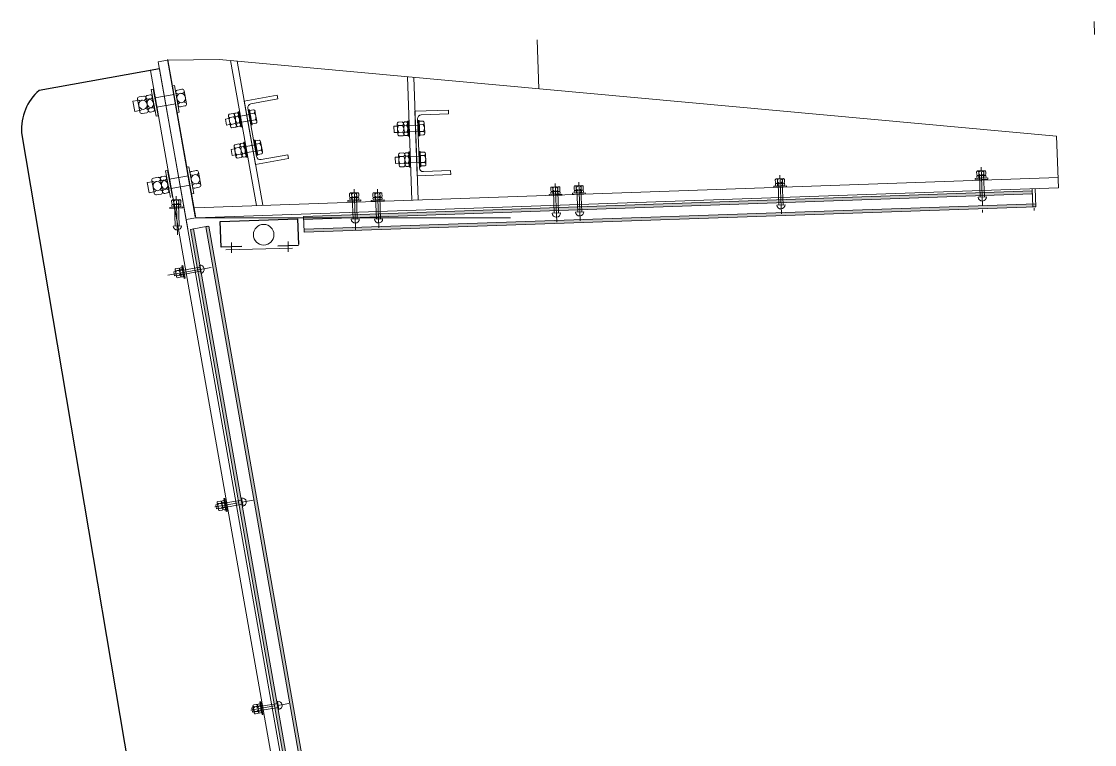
# Model space of a CAD drawing. Header units: metres. Extents: x -353 to -169, y 1 to 28.
# Drawn here: x -245.004 to -242.925, y 25.002 to 26.404 of the extents above; entities that cross this region are included whole.
import ezdxf

# ---------------------------------------------------------------- set-up
doc = ezdxf.new("R2010")
doc.units = ezdxf.units.M
doc.linetypes.add('JacobsCenter', pattern=[0.015, 0.009, -0.0015, 0.003, -0.0015])
doc.linetypes.add('JacobsDash', pattern=[0.0045, 0.003, -0.0015])
doc.layers.add('A-DETL', color=7, linetype='Continuous', lineweight=13)
doc.layers.add('A-DETL-GENF', color=7, linetype='Continuous', lineweight=9)

msp = doc.modelspace()

# ---------------------------------------------------------------- hatches: boundary and pattern name
at = {"layer": 'A-DETL-GENF', "true_color": 0xf1f1f1}
for points in [[(-244.4572, 26.0202), (-243.0451, 26.0695), (-243.0453, 26.0753), (-244.4574, 26.0259)], [(-244.4557, 25.9952), (-243.0382, 26.0447), (-243.0384, 26.0505), (-244.4559, 26.001)], [(-244.2079, 23.3451), (-244.2022, 23.3461), (-244.6705, 26.0018), (-244.6762, 26.0008), (-244.2088, 23.3503)], [(-244.1783, 23.3503), (-244.1727, 23.3513), (-244.641, 26.007), (-244.6466, 26.006), (-244.2022, 23.4858)]]:
    msp.add_hatch(color=7, dxfattribs=at).paths.add_polyline_path(points)

# ---------------------------------------------------------------- linework, layer by layer
at = {"layer": 'A-DETL', "color": 7, "lineweight": 9, "true_color": 0xffffff}
for p, q in [((-242.9254, 26.4038), (-242.9245, 26.3788)), ((-244.0048, 26.368), (-244.0014, 26.2734)), ((-243.1414, 26.0386), (-243.1413, 26.0336)), ((-243.0415, 26.0421), (-243.0413, 26.0371))]:
    msp.add_line(p, q, dxfattribs=at)
at = {"layer": 'A-DETL', "color": 252, "lineweight": 18, "true_color": 0x888888}
for p, q in [((-244.7206, 26.329), (-244.7388, 26.3258)), ((-244.7388, 26.3258), (-244.6816, 26.0017)), ((-244.667, 26.0248), (-244.7208, 26.3301)), ((-244.7203, 26.3289), (-244.6207, 26.3302)), ((-244.7203, 26.3291), (-244.6661, 26.0234)), ((-244.6207, 26.3302), (-242.998, 26.1813)), ((-244.2407, 23.3974), (-244.754, 26.3086)), ((-244.2224, 23.3974), (-244.7363, 26.3118)), ((-242.998, 26.1813), (-242.9944, 26.0813)), ((-244.6681, 26.0428), (-242.9951, 26.1013)), ((-244.666, 26.0229), (-242.9944, 26.0813)), ((-243.15, 26.0633), (-243.1341, 26.0639)), ((-243.9754, 26.0322), (-243.9594, 26.0328)), ((-243.9301, 26.0344), (-243.9141, 26.035)), ((-243.5401, 26.048), (-243.5242, 26.0486)), ((-244.6849, 26.0201), (-244.6661, 26.0234)), ((-244.3652, 26.0206), (-244.3492, 26.0212)), ((-244.32, 26.0208), (-244.304, 26.0214)), ((-244.71, 26.0072), (-244.694, 26.0078))]:
    msp.add_line(p, q, dxfattribs=at)
at = {"layer": 'A-DETL', "color": 252, "true_color": 0x888888}
for p, q in [((-244.7203, 26.3291), (-244.6661, 26.0234)), ((-244.5985, 26.3282), (-244.5484, 26.047)), ((-244.5861, 26.327), (-244.5363, 26.0474)), ((-244.2559, 26.2967), (-244.2471, 26.0575)), ((-244.2438, 26.2956), (-244.2351, 26.058)), ((-244.7484, 26.2725), (-244.7523, 26.2718)), ((-244.7523, 26.2718), (-244.7431, 26.2201)), ((-244.7392, 26.2208), (-244.7484, 26.2725)), ((-244.711, 26.2791), (-244.7071, 26.2798)), ((-244.7018, 26.2274), (-244.711, 26.2791)), ((-244.7071, 26.2798), (-244.6979, 26.2281)), ((-244.7002, 26.2414), (-244.7047, 26.2665)), ((-244.7017, 26.2708), (-244.6927, 26.2724)), ((-244.6967, 26.2642), (-244.6951, 26.2645)), ((-244.684, 26.2443), (-244.6885, 26.2694)), ((-244.684, 26.2443), (-244.6885, 26.2694)), ((-244.7878, 26.249), (-244.7783, 26.2507)), ((-244.7843, 26.2293), (-244.7878, 26.249)), ((-244.7743, 26.2283), (-244.7787, 26.2534)), ((-244.7757, 26.2577), (-244.7668, 26.2592)), ((-244.7708, 26.251), (-244.7691, 26.2513)), ((-244.758, 26.2311), (-244.7625, 26.2563)), ((-244.758, 26.2311), (-244.7625, 26.2563)), ((-244.7595, 26.2605), (-244.7546, 26.2614)), ((-244.7545, 26.2539), (-244.757, 26.2535)), ((-244.7459, 26.2333), (-244.7503, 26.2584)), ((-244.6936, 26.2463), (-244.6919, 26.2466)), ((-244.5724, 26.2494), (-244.5084, 26.2609)), ((-244.5724, 26.2494), (-244.5502, 26.1263)), ((-244.5591, 26.2441), (-244.5071, 26.2535)), ((-244.5084, 26.2609), (-244.5071, 26.2535)), ((-244.7843, 26.2293), (-244.7748, 26.231)), ((-244.77, 26.2253), (-244.761, 26.2269)), ((-244.7676, 26.2332), (-244.766, 26.2335)), ((-244.7514, 26.2361), (-244.7538, 26.2356)), ((-244.7538, 26.2281), (-244.7489, 26.229)), ((-244.7431, 26.2201), (-244.7392, 26.2208)), ((-244.6979, 26.2281), (-244.7018, 26.2274)), ((-244.696, 26.2384), (-244.687, 26.24)), ((-244.5651, 26.2354), (-244.5483, 26.1419)), ((-244.2414, 26.2297), (-244.1765, 26.2321)), ((-244.2414, 26.2297), (-244.2368, 26.1048)), ((-244.229, 26.2227), (-244.1762, 26.2246)), ((-244.1765, 26.2321), (-244.1762, 26.2246)), ((-244.2362, 26.2149), (-244.2327, 26.12)), ((-244.5502, 26.1263), (-244.4863, 26.1379)), ((-244.5396, 26.1359), (-244.4876, 26.1452)), ((-244.4876, 26.1452), (-244.4863, 26.1379)), ((-244.6832, 26.1215), (-244.6793, 26.1222)), ((-244.674, 26.0698), (-244.6832, 26.1215)), ((-244.6793, 26.1222), (-244.6701, 26.0705)), ((-244.7465, 26.0707), (-244.751, 26.0958)), ((-244.748, 26.1001), (-244.739, 26.1017)), ((-244.7303, 26.0736), (-244.7347, 26.0987)), ((-244.7303, 26.0736), (-244.7347, 26.0987)), ((-244.7317, 26.103), (-244.7268, 26.1038)), ((-244.7268, 26.0963), (-244.7292, 26.0959)), ((-244.7206, 26.1149), (-244.7245, 26.1142)), ((-244.7245, 26.1142), (-244.7153, 26.0625)), ((-244.7181, 26.0757), (-244.7226, 26.1008)), ((-244.7114, 26.0632), (-244.7206, 26.1149)), ((-244.6725, 26.0838), (-244.6769, 26.1089)), ((-244.6739, 26.1132), (-244.665, 26.1148)), ((-244.669, 26.1066), (-244.6673, 26.1069)), ((-244.6562, 26.0867), (-244.6607, 26.1118)), ((-244.6562, 26.0867), (-244.6607, 26.1118)), ((-244.2368, 26.1048), (-244.1719, 26.1072)), ((-244.2249, 26.1127), (-244.1722, 26.1147)), ((-244.1722, 26.1147), (-244.1719, 26.1072)), ((-243.5429, 26.0918), (-243.5431, 26.0967)), ((-243.5274, 26.0993), (-243.5412, 26.0988)), ((-243.5274, 26.0993), (-243.5412, 26.0988)), ((-243.5274, 26.0993), (-243.5412, 26.0988)), ((-243.5389, 26.0919), (-243.5391, 26.0969)), ((-243.5291, 26.0923), (-243.5293, 26.0972)), ((-243.5251, 26.0925), (-243.5253, 26.0974)), ((-243.1528, 26.107), (-243.153, 26.112)), ((-243.1526, 26.1017), (-243.1527, 26.103)), ((-243.1373, 26.1145), (-243.1511, 26.114)), ((-243.1373, 26.1145), (-243.1511, 26.114)), ((-243.1373, 26.1145), (-243.1511, 26.114)), ((-243.1369, 26.1056), (-243.1507, 26.1051)), ((-243.1369, 26.1056), (-243.1507, 26.1051)), ((-243.1369, 26.1056), (-243.1507, 26.1051)), ((-243.1488, 26.1072), (-243.149, 26.1121)), ((-243.1487, 26.1032), (-243.1486, 26.1018)), ((-243.1475, 26.1059), (-243.146, 26.0634)), ((-243.1395, 26.1062), (-243.138, 26.0637)), ((-243.139, 26.1075), (-243.1392, 26.1125)), ((-243.1389, 26.1035), (-243.1388, 26.1022)), ((-243.135, 26.1077), (-243.1352, 26.1126)), ((-243.1348, 26.1023), (-243.1349, 26.1037)), ((-244.76, 26.0914), (-244.7505, 26.0931)), ((-244.7565, 26.0717), (-244.76, 26.0914)), ((-244.743, 26.0935), (-244.7414, 26.0938)), ((-244.7398, 26.0756), (-244.7382, 26.0759)), ((-244.7236, 26.0785), (-244.7261, 26.0781)), ((-244.7203, 26.0804), (-244.7164, 26.0811)), ((-244.6682, 26.0808), (-244.6592, 26.0824)), ((-244.6658, 26.0888), (-244.6642, 26.089)), ((-243.9781, 26.0759), (-243.9783, 26.0809)), ((-243.9626, 26.0834), (-243.9764, 26.0829)), ((-243.9626, 26.0834), (-243.9764, 26.0829)), ((-243.9626, 26.0834), (-243.9764, 26.0829)), ((-243.9623, 26.0745), (-243.9761, 26.074)), ((-243.9623, 26.0745), (-243.9761, 26.074)), ((-243.9623, 26.0745), (-243.9761, 26.074)), ((-243.9741, 26.0761), (-243.9743, 26.081)), ((-243.9729, 26.0748), (-243.9713, 26.0323)), ((-243.9648, 26.0751), (-243.9633, 26.0326)), ((-243.9643, 26.0764), (-243.9645, 26.0814)), ((-243.9603, 26.0766), (-243.9605, 26.0815)), ((-243.9329, 26.0782), (-243.933, 26.0831)), ((-243.9173, 26.0857), (-243.9311, 26.0852)), ((-243.9173, 26.0857), (-243.9311, 26.0852)), ((-243.9173, 26.0857), (-243.9311, 26.0852)), ((-243.917, 26.0768), (-243.9308, 26.0763)), ((-243.917, 26.0768), (-243.9308, 26.0763)), ((-243.917, 26.0768), (-243.9308, 26.0763)), ((-243.9289, 26.0783), (-243.929, 26.0833)), ((-243.9287, 26.0743), (-243.9287, 26.0729)), ((-243.9276, 26.0771), (-243.926, 26.0346)), ((-243.9196, 26.0774), (-243.918, 26.0349)), ((-243.9191, 26.0787), (-243.9192, 26.0836)), ((-243.9189, 26.0747), (-243.9189, 26.0733)), ((-243.9151, 26.0788), (-243.9152, 26.0838)), ((-243.9149, 26.0735), (-243.9149, 26.0748)), ((-243.5427, 26.0864), (-243.5428, 26.0878)), ((-243.527, 26.0904), (-243.5408, 26.0899)), ((-243.527, 26.0904), (-243.5408, 26.0899)), ((-243.527, 26.0904), (-243.5408, 26.0899)), ((-243.5388, 26.0879), (-243.5387, 26.0866)), ((-243.5376, 26.0907), (-243.5361, 26.0482)), ((-243.5296, 26.091), (-243.5281, 26.0485)), ((-243.529, 26.0883), (-243.5289, 26.0869)), ((-243.5249, 26.0871), (-243.525, 26.0885)), ((-244.7565, 26.0717), (-244.747, 26.0734)), ((-244.7422, 26.0677), (-244.7332, 26.0693)), ((-244.726, 26.0706), (-244.7211, 26.0714)), ((-244.7127, 26.0509), (-244.7129, 26.0559)), ((-244.6972, 26.0585), (-244.711, 26.0579)), ((-244.6972, 26.0585), (-244.711, 26.0579)), ((-244.6972, 26.0585), (-244.711, 26.0579)), ((-244.7087, 26.0511), (-244.7089, 26.056)), ((-244.6989, 26.0515), (-244.6991, 26.0564)), ((-244.695, 26.0516), (-244.6951, 26.0565)), ((-244.6701, 26.0705), (-244.674, 26.0698)), ((-244.3679, 26.0644), (-244.3681, 26.0693)), ((-244.3677, 26.059), (-244.3678, 26.0604)), ((-244.3524, 26.0719), (-244.3662, 26.0714)), ((-244.3524, 26.0719), (-244.3662, 26.0714)), ((-244.3524, 26.0719), (-244.3662, 26.0714)), ((-244.3521, 26.063), (-244.3659, 26.0625)), ((-244.3521, 26.063), (-244.3659, 26.0625)), ((-244.3521, 26.063), (-244.3659, 26.0625)), ((-244.3639, 26.0645), (-244.3641, 26.0695)), ((-244.3638, 26.0605), (-244.3637, 26.0591)), ((-244.3627, 26.0633), (-244.3611, 26.0208)), ((-244.3546, 26.0636), (-244.3531, 26.0211)), ((-244.3541, 26.0649), (-244.3543, 26.0698)), ((-244.354, 26.0609), (-244.3539, 26.0595)), ((-244.3501, 26.065), (-244.3503, 26.07)), ((-244.3499, 26.0597), (-244.35, 26.061)), ((-244.3228, 26.0646), (-244.323, 26.0695)), ((-244.3226, 26.0592), (-244.3227, 26.0606)), ((-244.3073, 26.0721), (-244.3211, 26.0716)), ((-244.3073, 26.0721), (-244.3211, 26.0716)), ((-244.3073, 26.0721), (-244.3211, 26.0716)), ((-244.3069, 26.0631), (-244.3207, 26.0626)), ((-244.3069, 26.0631), (-244.3207, 26.0626)), ((-244.3069, 26.0631), (-244.3207, 26.0626)), ((-244.3188, 26.0647), (-244.319, 26.0696)), ((-244.3187, 26.0607), (-244.3186, 26.0593)), ((-244.3175, 26.0634), (-244.3159, 26.021)), ((-244.3095, 26.0637), (-244.3079, 26.0213)), ((-244.309, 26.0651), (-244.3092, 26.07)), ((-244.3089, 26.0611), (-244.3088, 26.0597)), ((-244.305, 26.0652), (-244.3052, 26.0701)), ((-244.3048, 26.0598), (-244.3049, 26.0612)), ((-243.9779, 26.0705), (-243.978, 26.0719)), ((-243.974, 26.0721), (-243.9739, 26.0707)), ((-243.9642, 26.0724), (-243.9641, 26.0711)), ((-243.9601, 26.0712), (-243.9602, 26.0726)), ((-243.9327, 26.0728), (-243.9327, 26.0742)), ((-244.7125, 26.0456), (-244.7126, 26.0469)), ((-244.6969, 26.0495), (-244.7107, 26.049)), ((-244.6969, 26.0495), (-244.7107, 26.049)), ((-244.6969, 26.0495), (-244.7107, 26.049)), ((-244.7086, 26.0471), (-244.7085, 26.0457)), ((-244.7075, 26.0498), (-244.7059, 26.0073)), ((-244.6994, 26.0501), (-244.6979, 26.0076)), ((-244.6988, 26.0475), (-244.6987, 26.0461)), ((-244.6948, 26.0462), (-244.6948, 26.0476)), ((-244.5967, 25.9753), (-244.5967, 25.9553)), ((-244.4867, 25.9774), (-244.4867, 25.9574)), ((-244.6588, 25.9314), (-244.656, 25.9157)), ((-244.7085, 25.9186), (-244.7071, 25.9107)), ((-244.5773, 25.4801), (-244.5745, 25.4643)), ((-244.6271, 25.4672), (-244.6257, 25.4593)), ((-244.5079, 25.0861), (-244.5051, 25.0704)), ((-244.5576, 25.0733), (-244.5562, 25.0654))]:
    msp.add_line(p, q, dxfattribs=at)
at = {"layer": 'A-DETL', "color": 252, "lineweight": 25, "true_color": 0x888888}
for p, q in [((-244.7363, 26.3118), (-244.9694, 26.2702)), ((-245.0036, 26.1881), (-244.5326, 23.3974)), ((-244.6188, 26.0163), (-244.4689, 26.0215)), ((-244.617, 25.9663), (-244.6188, 26.0163)), ((-244.4689, 26.0215), (-244.4671, 25.9715)), ((-244.577, 25.9677), (-244.617, 25.9663)), ((-244.4671, 25.9698), (-244.507, 25.9684))]:
    msp.add_line(p, q, dxfattribs=at)
at = {"layer": 'A-DETL', "color": 252, "linetype": 'JacobsDash', "true_color": 0x888888}
for p, q in [((-244.708, 26.2624), (-244.7454, 26.2557)), ((-244.7048, 26.2441), (-244.7422, 26.2375)), ((-244.6802, 26.1048), (-244.7176, 26.0982)), ((-244.677, 26.0866), (-244.7144, 26.0799)), ((-244.7085, 25.9186), (-244.7056, 25.9191)), ((-244.7071, 25.9107), (-244.7042, 25.9112)), ((-244.6895, 25.922), (-244.6581, 25.9275)), ((-244.6881, 25.9141), (-244.6567, 25.9196)), ((-244.608, 25.4706), (-244.5766, 25.4761)), ((-244.6271, 25.4672), (-244.6241, 25.4678)), ((-244.6257, 25.4593), (-244.6227, 25.4599)), ((-244.6067, 25.4627), (-244.5752, 25.4682)), ((-244.5386, 25.0767), (-244.5072, 25.0822)), ((-244.5576, 25.0733), (-244.5547, 25.0738)), ((-244.5562, 25.0654), (-244.5533, 25.0659)), ((-244.5372, 25.0688), (-244.5058, 25.0743))]:
    msp.add_line(p, q, dxfattribs=at)
at = {"layer": 'A-DETL', "color": 252, "lineweight": 9, "true_color": 0x888888}
for p, q in [((-244.599, 26.2006), (-244.6027, 26.2202)), ((-244.5935, 26.2253), (-244.6013, 26.2239)), ((-244.5857, 26.2268), (-244.5895, 26.2261)), ((-244.5845, 26.2202), (-244.5884, 26.2195)), ((-244.5823, 26.2289), (-244.584, 26.2286)), ((-244.584, 26.2286), (-244.5786, 26.1995)), ((-244.5769, 26.1998), (-244.5823, 26.2289)), ((-244.5791, 26.2205), (-244.562, 26.2237)), ((-244.5636, 26.2325), (-244.5619, 26.2328)), ((-244.5583, 26.2033), (-244.5636, 26.2325)), ((-244.5619, 26.2328), (-244.5566, 26.2037)), ((-244.5617, 26.2313), (-244.5539, 26.2327)), ((-244.5605, 26.2248), (-244.5527, 26.2262)), ((-244.5513, 26.2298), (-244.5477, 26.2105)), ((-244.6086, 26.2147), (-244.6027, 26.2158)), ((-244.6064, 26.2029), (-244.6086, 26.2147)), ((-244.6005, 26.204), (-244.6064, 26.2029)), ((-244.5923, 26.2188), (-244.6001, 26.2173)), ((-244.5898, 26.2057), (-244.5977, 26.2042)), ((-244.5886, 26.1991), (-244.5964, 26.1977)), ((-244.5821, 26.2071), (-244.586, 26.2064)), ((-244.5808, 26.2006), (-244.5848, 26.1999)), ((-244.5786, 26.1995), (-244.5769, 26.1998)), ((-244.577, 26.2087), (-244.5596, 26.2119)), ((-244.5566, 26.2037), (-244.5583, 26.2033)), ((-244.5581, 26.2117), (-244.5503, 26.2131)), ((-244.5569, 26.2051), (-244.5491, 26.2065)), ((-244.2821, 26.2005), (-244.2761, 26.2007)), ((-244.2816, 26.1885), (-244.2821, 26.2005)), ((-244.2747, 26.1852), (-244.2755, 26.2051)), ((-244.2657, 26.2089), (-244.2736, 26.2085)), ((-244.2654, 26.2022), (-244.2734, 26.2019)), ((-244.2578, 26.2092), (-244.2617, 26.2091)), ((-244.2575, 26.2026), (-244.2615, 26.2024)), ((-244.2541, 26.2109), (-244.2558, 26.2108)), ((-244.2558, 26.2108), (-244.2546, 26.1812)), ((-244.2529, 26.1813), (-244.2541, 26.2109)), ((-244.2521, 26.2021), (-244.2347, 26.2028)), ((-244.2339, 26.1822), (-244.2351, 26.2118)), ((-244.2351, 26.2118), (-244.2334, 26.2118)), ((-244.2334, 26.2118), (-244.2322, 26.1822)), ((-244.2334, 26.2103), (-244.2254, 26.2106)), ((-244.2331, 26.2037), (-244.2252, 26.204)), ((-244.2233, 26.2074), (-244.2225, 26.1877)), ((-244.2756, 26.1887), (-244.2816, 26.1885)), ((-244.2649, 26.1889), (-244.2728, 26.1886)), ((-244.2646, 26.1823), (-244.2725, 26.1819)), ((-244.2569, 26.1892), (-244.2609, 26.1891)), ((-244.2567, 26.1826), (-244.2607, 26.1825)), ((-244.2546, 26.1812), (-244.2529, 26.1813)), ((-244.2517, 26.1901), (-244.234, 26.1908)), ((-244.2322, 26.1822), (-244.2339, 26.1822)), ((-244.2325, 26.1904), (-244.2246, 26.1907)), ((-244.2323, 26.1837), (-244.2244, 26.184)), ((-244.5882, 26.1416), (-244.5918, 26.1612)), ((-244.5826, 26.1663), (-244.5904, 26.1649)), ((-244.5814, 26.1598), (-244.5892, 26.1583)), ((-244.5748, 26.1677), (-244.5787, 26.1671)), ((-244.5736, 26.1612), (-244.5775, 26.1605)), ((-244.5714, 26.1699), (-244.5731, 26.1696)), ((-244.5731, 26.1696), (-244.5677, 26.1405)), ((-244.566, 26.1408), (-244.5714, 26.1699)), ((-244.5685, 26.1615), (-244.5511, 26.1646)), ((-244.5527, 26.1735), (-244.5511, 26.1738)), ((-244.5474, 26.1443), (-244.5527, 26.1735)), ((-244.5511, 26.1738), (-244.5457, 26.1446)), ((-244.5508, 26.1723), (-244.543, 26.1737)), ((-244.5496, 26.1658), (-244.5418, 26.1672)), ((-244.5404, 26.1708), (-244.5368, 26.1515)), ((-244.5977, 26.1557), (-244.5918, 26.1568)), ((-244.5955, 26.1439), (-244.5977, 26.1557)), ((-244.5896, 26.145), (-244.5955, 26.1439)), ((-244.579, 26.1467), (-244.5868, 26.1452)), ((-244.5778, 26.1401), (-244.5856, 26.1387)), ((-244.5712, 26.1481), (-244.5751, 26.1474)), ((-244.57, 26.1416), (-244.5739, 26.1409)), ((-244.5677, 26.1405), (-244.566, 26.1408)), ((-244.5664, 26.1497), (-244.5502, 26.1526)), ((-244.5457, 26.1446), (-244.5474, 26.1443)), ((-244.5472, 26.1526), (-244.5394, 26.1541)), ((-244.546, 26.1461), (-244.5382, 26.1475)), ((-244.2797, 26.1405), (-244.2737, 26.1408)), ((-244.2792, 26.1285), (-244.2797, 26.1405)), ((-244.2722, 26.1252), (-244.2731, 26.1452)), ((-244.2632, 26.1489), (-244.2712, 26.1486)), ((-244.263, 26.1423), (-244.2709, 26.142)), ((-244.2553, 26.1492), (-244.2592, 26.1491)), ((-244.2551, 26.1426), (-244.259, 26.1425)), ((-244.2517, 26.1509), (-244.2534, 26.1508)), ((-244.2534, 26.1508), (-244.2521, 26.1212)), ((-244.2505, 26.1213), (-244.2517, 26.1509)), ((-244.2499, 26.1421), (-244.2323, 26.1428)), ((-244.2327, 26.1518), (-244.231, 26.1519)), ((-244.2315, 26.1222), (-244.2327, 26.1518)), ((-244.231, 26.1519), (-244.2298, 26.1223)), ((-244.2309, 26.1504), (-244.223, 26.1507)), ((-244.2307, 26.1437), (-244.2227, 26.1441)), ((-244.2208, 26.1474), (-244.22, 26.1278)), ((-244.2732, 26.1288), (-244.2792, 26.1285)), ((-244.2624, 26.129), (-244.2704, 26.1286)), ((-244.2621, 26.1223), (-244.2701, 26.122)), ((-244.2545, 26.1293), (-244.2585, 26.1291)), ((-244.2542, 26.1226), (-244.2582, 26.1225)), ((-244.2521, 26.1212), (-244.2505, 26.1213)), ((-244.2495, 26.1302), (-244.2331, 26.1308)), ((-244.2298, 26.1223), (-244.2315, 26.1222)), ((-244.2301, 26.1304), (-244.2222, 26.1307)), ((-244.2299, 26.1238), (-244.2219, 26.1241)), ((-243.1561, 26.0995), (-243.1312, 26.1004)), ((-243.1561, 26.0975), (-243.1561, 26.0995)), ((-243.1311, 26.0984), (-243.1561, 26.0975)), ((-243.1312, 26.1004), (-243.1311, 26.0984)), ((-243.0453, 26.0753), (-244.4574, 26.0259)), ((-243.5462, 26.0843), (-243.5213, 26.0852)), ((-243.5462, 26.0823), (-243.5462, 26.0843)), ((-243.5212, 26.0832), (-243.5462, 26.0823)), ((-243.5213, 26.0852), (-243.5212, 26.0832)), ((-243.0451, 26.0695), (-243.0453, 26.0753)), ((-244.4572, 26.0202), (-243.0451, 26.0695)), ((-244.3713, 26.0569), (-244.3463, 26.0578)), ((-244.3712, 26.0549), (-244.3713, 26.0569)), ((-244.3462, 26.0558), (-244.3712, 26.0549)), ((-244.3463, 26.0578), (-244.3462, 26.0558)), ((-244.3261, 26.057), (-244.3011, 26.058)), ((-244.3261, 26.055), (-244.3261, 26.057)), ((-244.3011, 26.056), (-244.3261, 26.055)), ((-244.3011, 26.058), (-244.3011, 26.056)), ((-243.9815, 26.0684), (-243.9565, 26.0693)), ((-243.9814, 26.0664), (-243.9815, 26.0684)), ((-243.9564, 26.0673), (-243.9814, 26.0664)), ((-243.9565, 26.0693), (-243.9564, 26.0673)), ((-243.9362, 26.0707), (-243.9112, 26.0716)), ((-243.9361, 26.0687), (-243.9362, 26.0707)), ((-243.9111, 26.0696), (-243.9361, 26.0687)), ((-243.9112, 26.0716), (-243.9111, 26.0696)), ((-244.7161, 26.0434), (-244.6911, 26.0444)), ((-244.716, 26.0414), (-244.7161, 26.0434)), ((-244.691, 26.0424), (-244.716, 26.0414)), ((-244.6911, 26.0444), (-244.691, 26.0424)), ((-243.0384, 26.0505), (-244.4559, 26.001)), ((-244.4557, 25.9952), (-243.0382, 26.0447)), ((-243.0442, 26.0445), (-243.0382, 26.0447)), ((-243.0382, 26.0447), (-243.0384, 26.0505)), ((-244.6661, 26.0234), (-244.0561, 26.0234)), ((-244.4574, 26.0259), (-244.4572, 26.0202)), ((-244.373, 26.0231), (-244.3441, 26.0231)), ((-244.6705, 26.0018), (-244.6762, 26.0008)), ((-244.6762, 26.0008), (-244.2079, 23.3451)), ((-244.2022, 23.3461), (-244.6705, 26.0018)), ((-244.641, 26.007), (-244.6466, 26.006)), ((-244.6466, 26.006), (-244.1783, 23.3503)), ((-244.1727, 23.3513), (-244.641, 26.007)), ((-244.4559, 26.001), (-244.4557, 25.9952)), ((-244.6075, 25.9614), (-244.4786, 25.9645)), ((-244.691, 25.9307), (-244.693, 25.9303)), ((-244.693, 25.9303), (-244.6886, 25.9057)), ((-244.6867, 25.9061), (-244.691, 25.9307)), ((-244.7037, 25.9087), (-244.7061, 25.9223)), ((-244.7037, 25.9087), (-244.7061, 25.9223)), ((-244.7037, 25.9087), (-244.7061, 25.9223)), ((-244.6996, 25.9255), (-244.7045, 25.9246)), ((-244.6989, 25.9216), (-244.7038, 25.9207)), ((-244.6972, 25.9119), (-244.7021, 25.9111)), ((-244.6965, 25.908), (-244.7014, 25.9071)), ((-244.6949, 25.9103), (-244.6973, 25.9239)), ((-244.6949, 25.9103), (-244.6973, 25.9239)), ((-244.6949, 25.9103), (-244.6973, 25.9239)), ((-244.6943, 25.9264), (-244.6957, 25.9262)), ((-244.695, 25.9223), (-244.6936, 25.9225)), ((-244.6933, 25.9126), (-244.6919, 25.9128)), ((-244.6912, 25.9089), (-244.6926, 25.9087)), ((-244.6886, 25.9057), (-244.6867, 25.9061)), ((-244.6182, 25.4741), (-244.6231, 25.4733)), ((-244.6135, 25.4589), (-244.6159, 25.4725)), ((-244.6135, 25.4589), (-244.6159, 25.4725)), ((-244.6135, 25.4589), (-244.6159, 25.4725)), ((-244.6129, 25.4751), (-244.6143, 25.4748)), ((-244.6096, 25.4793), (-244.6115, 25.479)), ((-244.6115, 25.479), (-244.6072, 25.4543)), ((-244.6052, 25.4547), (-244.6096, 25.4793)), ((-244.5771, 25.472), (-244.555, 25.4759)), ((-244.6288, 25.4629), (-244.5827, 25.471)), ((-244.6223, 25.4574), (-244.6247, 25.471)), ((-244.6223, 25.4574), (-244.6247, 25.471)), ((-244.6223, 25.4574), (-244.6247, 25.471)), ((-244.6175, 25.4702), (-244.6224, 25.4693)), ((-244.6158, 25.4605), (-244.6207, 25.4597)), ((-244.6151, 25.4566), (-244.62, 25.4557)), ((-244.6136, 25.4709), (-244.6122, 25.4711)), ((-244.6119, 25.4612), (-244.6105, 25.4615)), ((-244.6098, 25.4575), (-244.6112, 25.4573)), ((-244.6072, 25.4543), (-244.6052, 25.4547)), ((-244.5594, 25.0689), (-244.5133, 25.0771)), ((-244.5528, 25.0634), (-244.5552, 25.077)), ((-244.5528, 25.0634), (-244.5552, 25.077)), ((-244.5528, 25.0634), (-244.5552, 25.077)), ((-244.5487, 25.0802), (-244.5536, 25.0793)), ((-244.548, 25.0763), (-244.5529, 25.0754)), ((-244.544, 25.065), (-244.5464, 25.0786)), ((-244.544, 25.065), (-244.5464, 25.0786)), ((-244.544, 25.065), (-244.5464, 25.0786)), ((-244.5434, 25.0811), (-244.5448, 25.0809)), ((-244.5441, 25.077), (-244.5427, 25.0772)), ((-244.5401, 25.0854), (-244.5421, 25.085)), ((-244.5421, 25.085), (-244.5377, 25.0604)), ((-244.5358, 25.0608), (-244.5401, 25.0854)), ((-244.5076, 25.0781), (-244.4855, 25.082)), ((-244.5463, 25.0666), (-244.5512, 25.0658)), ((-244.5456, 25.0627), (-244.5505, 25.0618)), ((-244.5424, 25.0673), (-244.541, 25.0675)), ((-244.5403, 25.0636), (-244.5417, 25.0634)), ((-244.5377, 25.0604), (-244.5358, 25.0608))]:
    msp.add_line(p, q, dxfattribs=at)
at = {"layer": 'A-DETL', "color": 252, "linetype": 'JacobsCenter', "lineweight": 9, "true_color": 0x888888}
for p, q in [((-243.1441, 26.1211), (-243.1413, 26.0461)), ((-243.5342, 26.1058), (-243.5314, 26.0309)), ((-244.3593, 26.0784), (-244.3566, 26.0035)), ((-244.3141, 26.0786), (-244.3113, 26.0036)), ((-243.9694, 26.0899), (-243.9667, 26.015)), ((-243.9241, 26.0922), (-243.9214, 26.0172)), ((-243.0455, 26.0795), (-243.0442, 26.0445)), ((-243.0395, 26.0797), (-243.0382, 26.0447)), ((-244.704, 26.065), (-244.7013, 25.99)), ((-244.7201, 25.9123), (-244.6364, 25.9271))]:
    msp.add_line(p, q, dxfattribs=at)
at = {"layer": 'A-DETL', "color": 252, "linetype": 'JacobsDash', "lineweight": 9, "true_color": 0x888888}
for p, q in [((-244.4573, 26.026), (-244.4562, 25.996)), ((-244.3574, 26.0297), (-244.3563, 25.9997)), ((-244.676, 26.0008), (-244.6428, 26.0067))]:
    msp.add_line(p, q, dxfattribs=at)
at = {"layer": 'A-DETL', "color": 252, "true_color": 0x888888}
msp.add_circle((-244.5345, 25.9904), 0.02, dxfattribs=at)
at = {"layer": 'A-DETL', "color": 252, "lineweight": 25, "true_color": 0x888888}
msp.add_arc((-244.9038, 26.1948), 0.1, 131.0208, 183.8139, dxfattribs=at)
at = {"layer": 'A-DETL', "color": 252, "true_color": 0x888888}
for centre, radius, start, end in [((-244.754, 26.2578), 0.00369, 280.0582, 100.0582), ((-244.7011, 26.2671), 0.00369, 100.0582, 280.0582), ((-244.6934, 26.2556), 0.00924, 111.4138, 268.7026), ((-244.6953, 26.2552), 0.00924, 291.4138, 88.7026), ((-244.6921, 26.2687), 0.00369, 280.0582, 100.0582), ((-244.7751, 26.254), 0.00369, 100.0582, 280.0582), ((-244.7674, 26.2424), 0.00924, 111.4138, 268.7026), ((-244.7694, 26.2421), 0.00924, 291.4138, 88.7026), ((-244.7661, 26.2556), 0.00369, 280.0582, 100.0582), ((-244.7589, 26.2569), 0.00369, 100.0582, 280.0582), ((-244.7512, 26.2453), 0.00924, 111.4138, 268.7026), ((-244.7572, 26.2442), 0.00924, 291.4138, 88.7026), ((-244.6966, 26.242), 0.00369, 100.0582, 280.0582), ((-244.6876, 26.2436), 0.00369, 280.0582, 100.0582), ((-244.5577, 26.2368), 0.0075, 100.2106, 190.2106), ((-244.7706, 26.2289), 0.00369, 100.0582, 280.0582), ((-244.7617, 26.2305), 0.00369, 280.0582, 100.0582), ((-244.7544, 26.2318), 0.00369, 100.0582, 280.0582), ((-244.7495, 26.2327), 0.00369, 280.0582, 100.0582), ((-244.2287, 26.2152), 0.0075, 92.1019, 182.1019), ((-244.5409, 26.1433), 0.0075, 190.2106, 280.2106), ((-244.2252, 26.1202), 0.0075, 182.1019, 272.1019), ((-244.7473, 26.0964), 0.00369, 100.0582, 280.0582), ((-244.7383, 26.098), 0.00369, 280.0582, 100.0582), ((-244.7311, 26.0993), 0.00369, 100.0582, 280.0582), ((-244.7234, 26.0877), 0.00924, 111.4138, 268.7026), ((-244.7294, 26.0867), 0.00924, 291.4138, 88.7026), ((-244.7262, 26.1002), 0.00369, 280.0582, 100.0582), ((-244.6733, 26.1096), 0.00369, 100.0582, 280.0582), ((-244.6656, 26.098), 0.00924, 111.4138, 268.7026), ((-244.6675, 26.0976), 0.00924, 291.4138, 88.7026), ((-244.6643, 26.1112), 0.00369, 280.0582, 100.0582), ((-243.5411, 26.0968), 0.002, 2.1261, 182.1261), ((-243.5341, 26.0941), 0.005, 13.4817, 170.7705), ((-243.5273, 26.0973), 0.002, 2.1261, 182.1261), ((-243.151, 26.112), 0.002, 2.1261, 182.1261), ((-243.1508, 26.1071), 0.002, 182.1261, 2.1261), ((-243.1507, 26.1031), 0.002, 2.1261, 182.1261), ((-243.1506, 26.1017), 0.002, 182.1261, 2.1261), ((-243.144, 26.1093), 0.005, 13.4817, 170.7705), ((-243.144, 26.1104), 0.005, 193.4817, 350.7705), ((-243.1436, 26.0984), 0.00701, 47.7365, 136.5157), ((-243.1439, 26.107), 0.00701, 227.7365, 316.5157), ((-243.1372, 26.1125), 0.002, 2.1261, 182.1261), ((-243.137, 26.1076), 0.002, 182.1261, 2.1261), ((-243.1369, 26.1036), 0.002, 2.1261, 182.1261), ((-243.1368, 26.1022), 0.002, 182.1261, 2.1261), ((-244.7396, 26.0849), 0.00924, 111.4138, 268.7026), ((-244.7429, 26.0713), 0.00369, 100.0582, 280.0582), ((-244.7416, 26.0845), 0.00924, 291.4138, 88.7026), ((-244.7339, 26.0729), 0.00369, 280.0582, 100.0582), ((-244.7266, 26.0742), 0.0037, 100.0582, 280.0582), ((-244.7217, 26.0751), 0.0037, 280.0582, 100.0582), ((-244.6688, 26.0845), 0.00369, 100.0582, 280.0582), ((-244.6599, 26.0861), 0.00369, 280.0582, 100.0582), ((-243.9763, 26.0809), 0.002, 2.1261, 182.1261), ((-243.9761, 26.076), 0.002, 182.1261, 2.1261), ((-243.9693, 26.0782), 0.005, 13.4817, 170.7705), ((-243.9694, 26.0793), 0.005, 193.4817, 350.7705), ((-243.9625, 26.0814), 0.002, 2.1261, 182.1261), ((-243.9623, 26.0765), 0.002, 182.1261, 2.1261), ((-243.9622, 26.0725), 0.002, 2.1261, 182.1261), ((-243.931, 26.0832), 0.002, 2.1261, 182.1261), ((-243.9309, 26.0783), 0.002, 182.1261, 2.1261), ((-243.9307, 26.0743), 0.002, 2.1261, 182.1261), ((-243.924, 26.0804), 0.005, 13.4817, 170.7705), ((-243.9241, 26.0815), 0.005, 193.4817, 350.7705), ((-243.9236, 26.0695), 0.00701, 47.7365, 136.5157), ((-243.9172, 26.0837), 0.002, 2.1261, 182.1261), ((-243.9171, 26.0788), 0.002, 182.1261, 2.1261), ((-243.9169, 26.0748), 0.002, 2.1261, 182.1261), ((-243.5409, 26.0919), 0.002, 182.1261, 2.1261), ((-243.5408, 26.0879), 0.002, 2.1261, 182.1261), ((-243.5407, 26.0865), 0.002, 182.1261, 2.1261), ((-243.5341, 26.0951), 0.005, 193.4817, 350.7705), ((-243.5337, 26.0831), 0.00701, 47.7365, 136.5157), ((-243.534, 26.0917), 0.00701, 227.7365, 316.5157), ((-243.5271, 26.0924), 0.002, 182.1261, 2.1261), ((-243.527, 26.0884), 0.002, 2.1261, 182.1261), ((-243.5269, 26.087), 0.002, 182.1261, 2.1261), ((-244.7109, 26.0559), 0.002, 2.1261, 182.1261), ((-244.7039, 26.0532), 0.005, 13.4817, 170.7705), ((-244.6971, 26.0565), 0.002, 2.1261, 182.1261), ((-244.3661, 26.0694), 0.002, 2.1261, 182.1261), ((-244.3659, 26.0645), 0.002, 182.1261, 2.1261), ((-244.3658, 26.0605), 0.002, 2.1261, 182.1261), ((-244.3657, 26.0591), 0.002, 182.1261, 2.1261), ((-244.3591, 26.0666), 0.005, 13.4817, 170.7705), ((-244.3591, 26.0677), 0.005, 193.4817, 350.7705), ((-244.3587, 26.0557), 0.00701, 47.7365, 136.5157), ((-244.359, 26.0643), 0.00701, 227.7365, 316.5157), ((-244.3523, 26.0699), 0.002, 2.1261, 182.1261), ((-244.3521, 26.065), 0.002, 182.1261, 2.1261), ((-244.352, 26.061), 0.002, 2.1261, 182.1261), ((-244.3519, 26.0596), 0.002, 182.1261, 2.1261), ((-244.321, 26.0696), 0.002, 2.1261, 182.1261), ((-244.3208, 26.0646), 0.002, 182.1261, 2.1261), ((-244.3207, 26.0606), 0.002, 2.1261, 182.1261), ((-244.3206, 26.0592), 0.002, 182.1261, 2.1261), ((-244.314, 26.0668), 0.005, 13.4817, 170.7705), ((-244.314, 26.0679), 0.005, 193.4817, 350.7705), ((-244.3136, 26.0559), 0.00701, 47.7365, 136.5157), ((-244.3139, 26.0645), 0.00701, 227.7365, 316.5157), ((-244.3072, 26.0701), 0.002, 2.1261, 182.1261), ((-244.307, 26.0651), 0.002, 182.1261, 2.1261), ((-244.3069, 26.0611), 0.002, 2.1261, 182.1261), ((-244.3068, 26.0598), 0.002, 182.1261, 2.1261), ((-243.976, 26.072), 0.002, 2.1261, 182.1261), ((-243.9759, 26.0706), 0.002, 182.1261, 2.1261), ((-243.9689, 26.0673), 0.00701, 47.7365, 136.5157), ((-243.9692, 26.0759), 0.00701, 227.7365, 316.5157), ((-243.9621, 26.0711), 0.002, 182.1261, 2.1261), ((-243.9307, 26.0729), 0.002, 182.1261, 2.1261), ((-243.9239, 26.0781), 0.00701, 227.7365, 316.5157), ((-243.9169, 26.0734), 0.002, 182.1261, 2.1261), ((-244.7107, 26.051), 0.002, 182.1261, 2.1261), ((-244.7106, 26.047), 0.002, 2.1261, 182.1261), ((-244.7105, 26.0456), 0.002, 182.1261, 2.1261), ((-244.704, 26.0543), 0.005, 193.4817, 350.7705), ((-244.7035, 26.0423), 0.00701, 47.7365, 136.5157), ((-244.7038, 26.0509), 0.00701, 227.7365, 316.5157), ((-244.697, 26.0515), 0.002, 182.1261, 2.1261), ((-244.6968, 26.0475), 0.002, 2.1261, 182.1261), ((-244.6968, 26.0461), 0.002, 182.1261, 2.1261), ((-244.6575, 25.9235), 0.008, 280.6037, 99.4545), ((-244.576, 25.4722), 0.008, 280.6037, 99.4545), ((-244.5066, 25.0782), 0.008, 280.6037, 99.4545)]:
    msp.add_arc(centre, radius, start, end, dxfattribs=at)
at = {"layer": 'A-DETL', "color": 252, "lineweight": 9, "true_color": 0x888888}
for centre, radius, start, end in [((-244.599, 26.2209), 0.00373, 127.7151, 253.2761), ((-244.5946, 26.2217), 0.00373, 307.7151, 73.2761), ((-244.5873, 26.2231), 0.00373, 126.5577, 253.2761), ((-244.5868, 26.2232), 0.00373, 307.7151, 73.2761), ((-244.5931, 26.2119), 0.012, 336.7431, 44.2481), ((-244.5549, 26.2292), 0.00373, 307.5725, 73.1336), ((-244.5613, 26.2178), 0.012, 336.6005, 44.1056), ((-244.5891, 26.2126), 0.012, 156.7431, 224.2481), ((-244.5954, 26.2013), 0.00373, 127.7151, 253.2761), ((-244.6009, 26.2104), 0.012, 336.7431, 44.2481), ((-244.5909, 26.2021), 0.00373, 307.7151, 73.2761), ((-244.5774, 26.2148), 0.012, 156.7431, 224.2481), ((-244.5837, 26.2034), 0.00373, 127.7151, 252.3769), ((-244.5831, 26.2035), 0.00373, 307.7151, 73.2761), ((-244.5513, 26.2095), 0.00373, 307.5725, 73.1336), ((-244.2718, 26.2053), 0.00373, 119.6064, 245.1675), ((-244.2631, 26.1957), 0.012, 148.6344, 216.1395), ((-244.2673, 26.2055), 0.00373, 299.6064, 65.1675), ((-244.2751, 26.1952), 0.012, 328.6344, 36.1395), ((-244.2599, 26.2058), 0.00373, 118.4491, 245.1675), ((-244.2512, 26.1962), 0.012, 148.6344, 216.1395), ((-244.2593, 26.2058), 0.00373, 299.6064, 65.1675), ((-244.2672, 26.1955), 0.012, 328.6344, 36.1395), ((-244.227, 26.2073), 0.00373, 299.4639, 65.025), ((-244.2349, 26.1969), 0.012, 328.4919, 35.997), ((-244.271, 26.1853), 0.00373, 119.6064, 245.1675), ((-244.2664, 26.1855), 0.00373, 299.6064, 65.1675), ((-244.2591, 26.1858), 0.00373, 119.6064, 244.2683), ((-244.2585, 26.1859), 0.00373, 299.6064, 65.1675), ((-244.2262, 26.1873), 0.00373, 299.4639, 65.025), ((-244.5881, 26.1619), 0.00373, 127.7151, 253.2761), ((-244.5782, 26.1536), 0.012, 156.7431, 224.2481), ((-244.5837, 26.1627), 0.00373, 307.7151, 73.2761), ((-244.59, 26.1514), 0.012, 336.7431, 44.2481), ((-244.5764, 26.1641), 0.00373, 126.5577, 253.2761), ((-244.5665, 26.1558), 0.012, 156.7431, 224.2481), ((-244.5759, 26.1642), 0.00373, 307.7151, 73.2761), ((-244.5822, 26.1528), 0.012, 336.7431, 44.2481), ((-244.5441, 26.1702), 0.00373, 307.5725, 73.1336), ((-244.5504, 26.1588), 0.012, 336.6005, 44.1056), ((-244.5845, 26.1423), 0.00373, 127.7151, 253.2761), ((-244.58, 26.1431), 0.00373, 307.7151, 73.2761), ((-244.5728, 26.1444), 0.00373, 127.7151, 252.3769), ((-244.5722, 26.1445), 0.00373, 307.7151, 73.2761), ((-244.5405, 26.1505), 0.00373, 307.5725, 73.1336), ((-244.2693, 26.1453), 0.00373, 119.6064, 245.1675), ((-244.2607, 26.1357), 0.012, 148.6344, 216.1395), ((-244.2648, 26.1455), 0.00373, 299.6064, 65.1675), ((-244.2727, 26.1352), 0.012, 328.6344, 36.1395), ((-244.2575, 26.1458), 0.00373, 118.4491, 245.1675), ((-244.2488, 26.1362), 0.012, 148.6344, 216.1395), ((-244.2569, 26.1459), 0.00373, 299.6064, 65.1675), ((-244.2648, 26.1355), 0.012, 328.6344, 36.1395), ((-244.2246, 26.1473), 0.00373, 299.4639, 65.025), ((-244.2325, 26.137), 0.012, 328.4919, 35.997), ((-244.2685, 26.1254), 0.00373, 119.6064, 245.1675), ((-244.264, 26.1256), 0.00373, 299.6064, 65.1675), ((-244.2566, 26.1259), 0.00373, 119.6064, 244.2683), ((-244.2561, 26.1259), 0.00373, 299.6064, 65.1675), ((-244.2238, 26.1273), 0.00373, 299.4639, 65.025), ((-244.7041, 25.9227), 0.002, 100, 280), ((-244.7, 25.9164), 0.005, 111.3556, 268.6444), ((-244.7017, 25.9091), 0.002, 100, 280), ((-244.701, 25.9162), 0.005, 291.3556, 88.6444), ((-244.6993, 25.9235), 0.002, 280, 100), ((-244.6954, 25.9242), 0.002, 100, 280), ((-244.6969, 25.9099), 0.002, 280, 100), ((-244.6892, 25.9183), 0.00701, 145.6104, 234.3896), ((-244.693, 25.9106), 0.002, 100, 280), ((-244.694, 25.9245), 0.002, 280, 100), ((-244.6977, 25.9168), 0.00701, 325.6104, 54.3896), ((-244.6916, 25.9109), 0.002, 280, 100), ((-244.6227, 25.4713), 0.002, 100, 280), ((-244.6179, 25.4722), 0.002, 280, 100), ((-244.6139, 25.4729), 0.002, 100, 280), ((-244.6125, 25.4731), 0.002, 280, 100), ((-244.6186, 25.465), 0.005, 111.3556, 268.6444), ((-244.6203, 25.4577), 0.002, 100, 280), ((-244.6196, 25.4648), 0.005, 291.3556, 88.6444), ((-244.6155, 25.4586), 0.002, 280, 100), ((-244.6078, 25.4669), 0.00701, 145.6104, 234.3896), ((-244.6115, 25.4593), 0.002, 100, 280), ((-244.6163, 25.4654), 0.00701, 325.6104, 54.3896), ((-244.6101, 25.4595), 0.002, 280, 100), ((-244.5532, 25.0774), 0.002, 100, 280), ((-244.5484, 25.0782), 0.002, 280, 100), ((-244.5445, 25.0789), 0.002, 100, 280), ((-244.5383, 25.073), 0.00701, 145.6104, 234.3896), ((-244.5431, 25.0792), 0.002, 280, 100), ((-244.5468, 25.0715), 0.00701, 325.6104, 54.3896), ((-244.5491, 25.0711), 0.005, 111.3556, 268.6444), ((-244.5509, 25.0638), 0.002, 100, 280), ((-244.5501, 25.0709), 0.005, 291.3556, 88.6444), ((-244.546, 25.0646), 0.002, 280, 100), ((-244.5421, 25.0653), 0.002, 100, 280), ((-244.5407, 25.0656), 0.002, 280, 100)]:
    msp.add_arc(centre, radius, start, end, dxfattribs=at)
at = {"layer": 'A-DETL', "color": 252, "lineweight": 18, "true_color": 0x888888}
for centre in [(-243.142, 26.0637), (-243.9674, 26.0326), (-243.9221, 26.0348), (-243.5322, 26.0484), (-244.3572, 26.021), (-244.312, 26.0212), (-244.702, 26.0076)]:
    msp.add_arc(centre, 0.008, 182.6717, 1.5224, dxfattribs=at)

doc.saveas('drawing.dxf')
